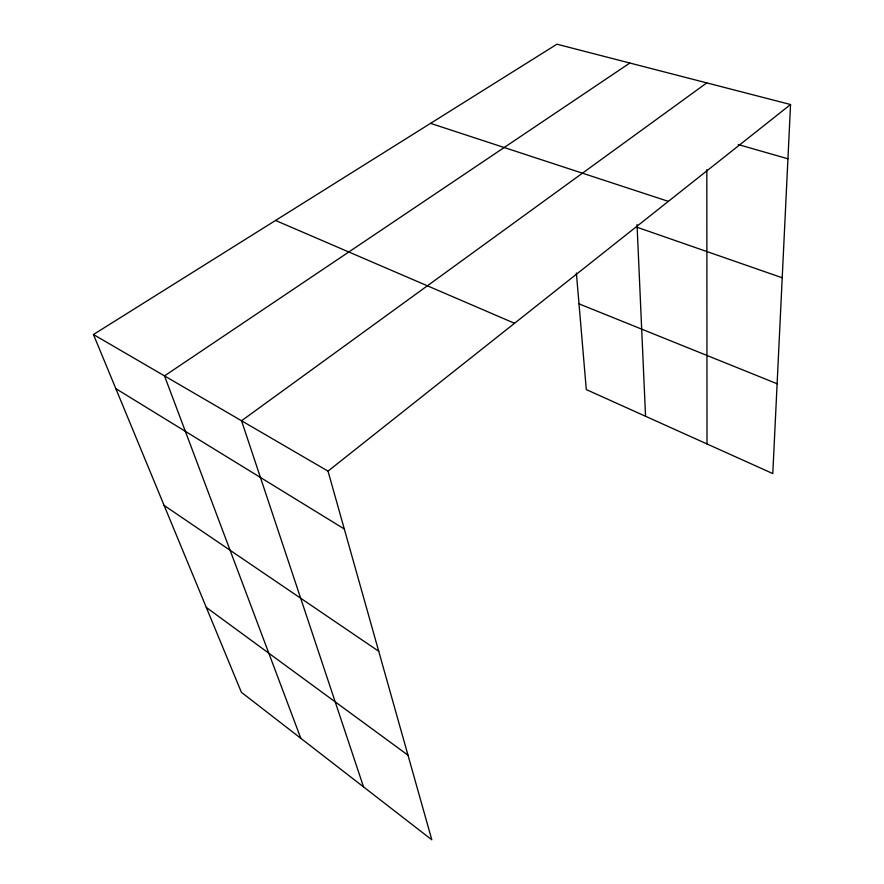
<?xml version="1.0" encoding="UTF-8"?>
<svg xmlns="http://www.w3.org/2000/svg" width="884" height="884" viewBox="0 0 884 884"><rect width="100%" height="100%" fill="white"/><g stroke="black" fill="none" stroke-linecap="round" stroke-linejoin="round"><path stroke-width="1.33" d="M93.45 334.517L328.008 471.128L431.812 839.8L241.387 692.283L93.45 334.517L556.931 44.2L790.55 104.522L772.793 473.581L586.291 389.579L576.379 273.001M328.008 471.128L790.55 104.522M706.769 82.897L241.542 420.762L363.534 786.904M629.85 63.029L164.501 375.899L300.836 738.339M738.206 144.545L787.931 158.788M430.552 123.362L668.359 201.364M637.154 227.287L782.207 277.764M578.998 303.853L777.113 383.755M275.532 220.459L514.532 323.29M115.826 388.628L344.296 528.986M164.126 505.427L378.728 651.265M206.281 607.385L407.988 755.19M637.033 224.558L645.552 416.265M706.824 169.684L707.012 443.956"/></g></svg>
